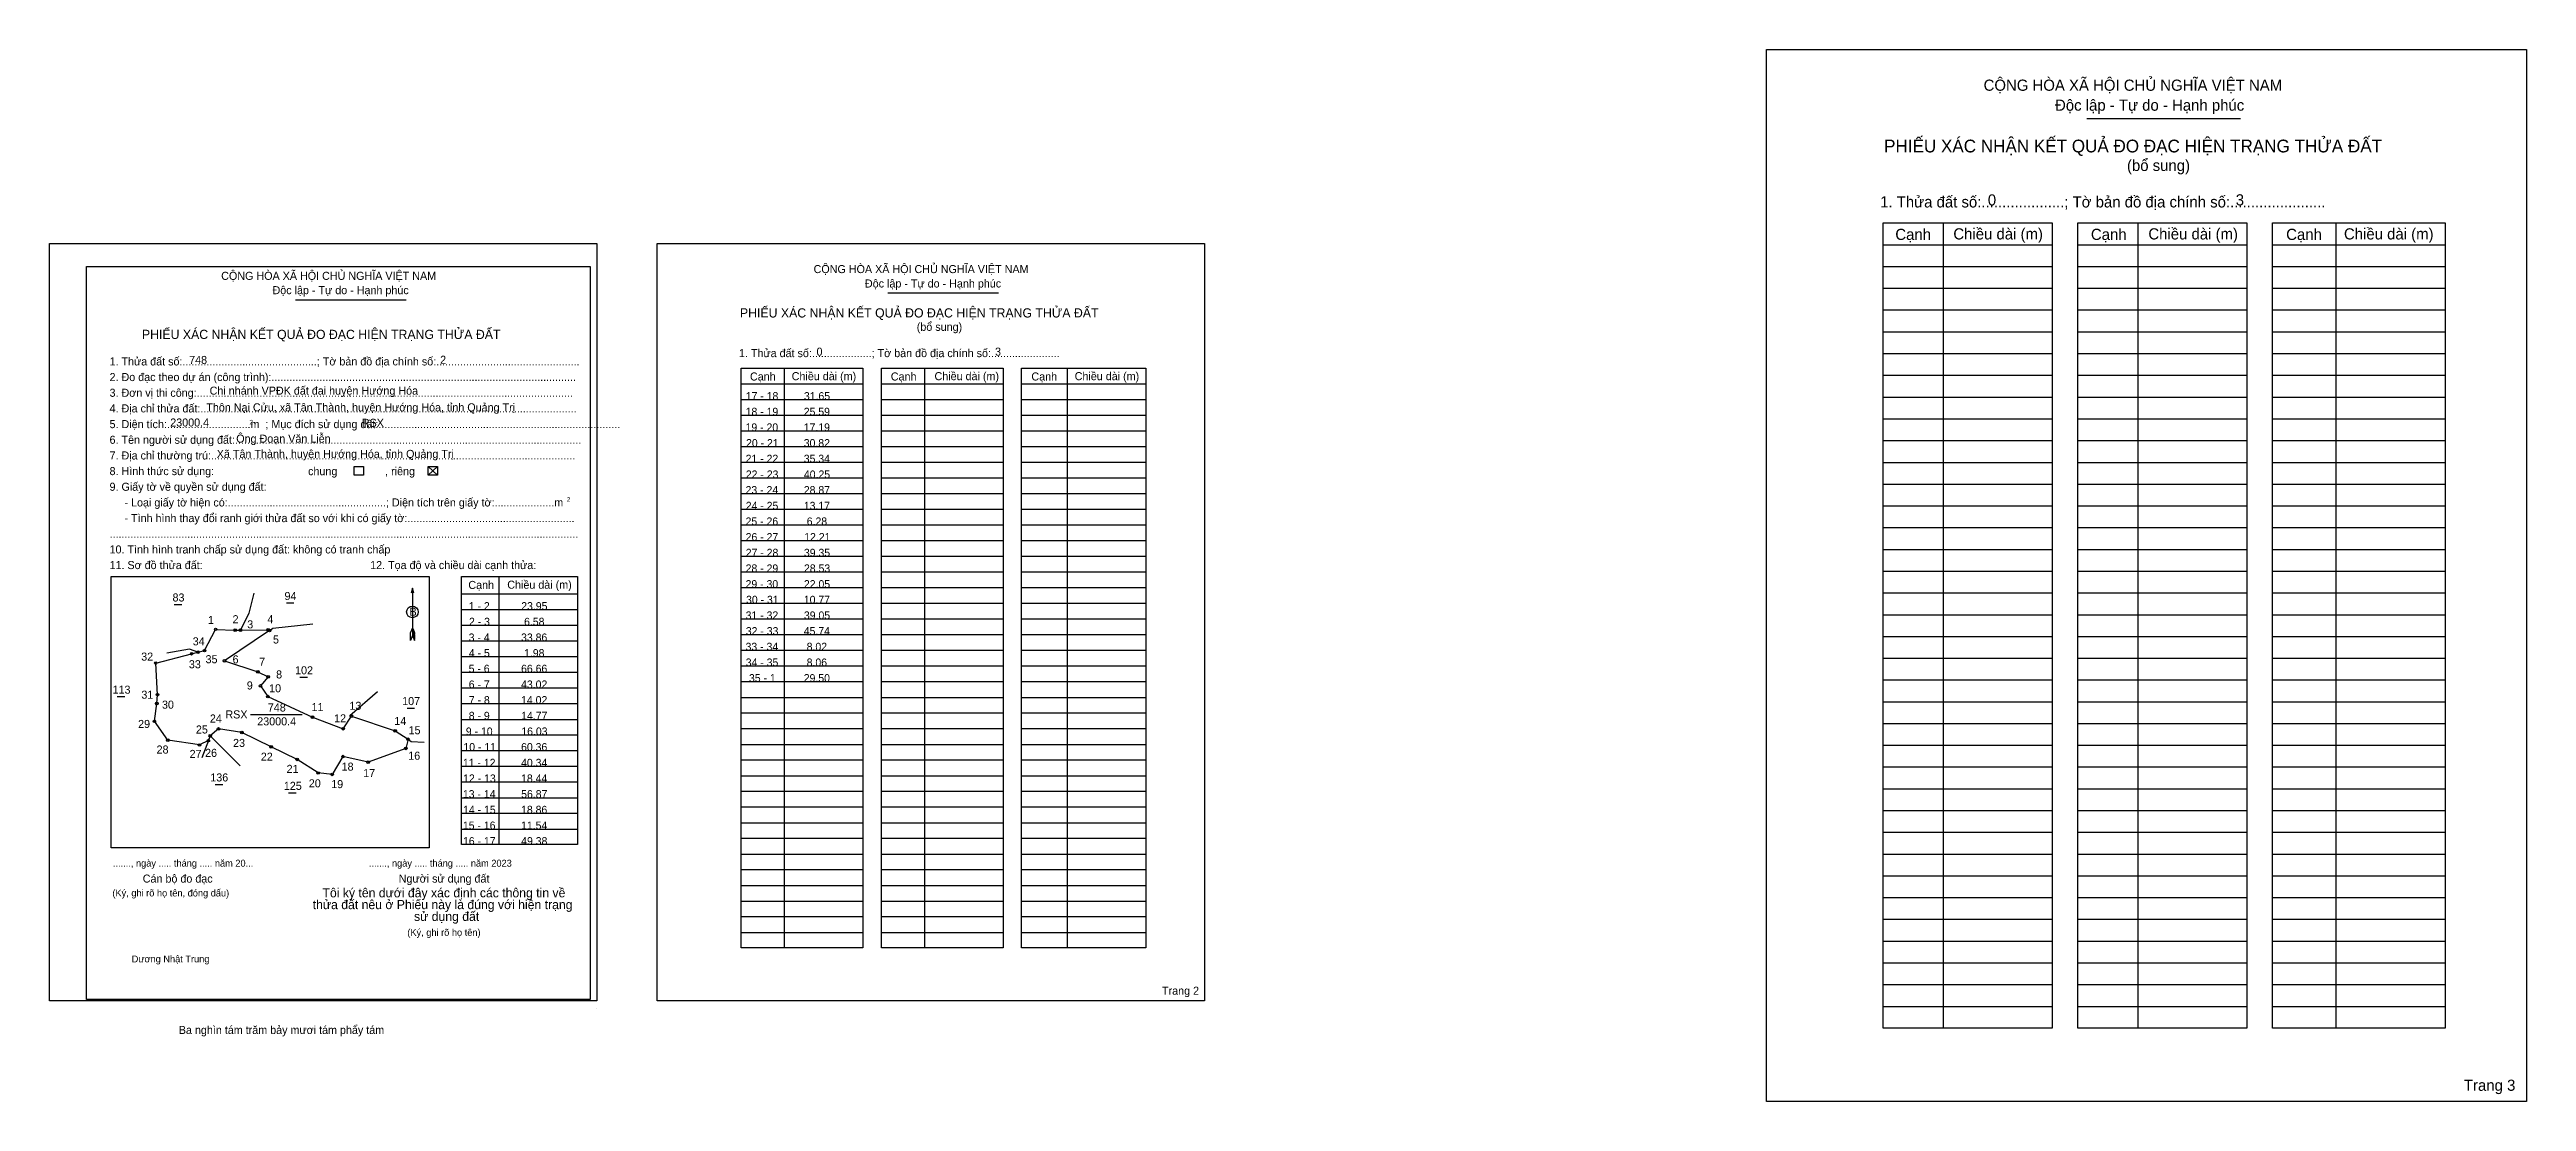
# Model space of a CAD drawing. Extents: x 540725 to 543769, y 1838164 to 1839456.
import ezdxf

# ---------------------------------------------------------------- set-up
doc = ezdxf.new("R2010")
doc.units = 0
for name, color, linetype in [('Level 1', 7, 'Continuous'), ('Level 10', 7, 'Continuous'), ('Level 11', 7, 'Continuous'), ('Level 13', 7, 'Continuous'), ('Level 2', 7, 'Continuous'), ('Level 27', 7, 'Continuous'), ('Level 3', 7, 'Continuous'), ('Level 36', 7, 'Continuous'), ('Level 48', 7, 'Continuous'), ('Level 50', 7, 'Continuous'), ('Level 52', 7, 'Continuous'), ('Level 6', 7, 'Continuous'), ('Level 9', 7, 'Continuous')]:
    doc.layers.add(name, color=color, linetype=linetype)

msp = doc.modelspace()

# ---------------------------------------------------------------- linework, layer by layer
at = {"layer": 'Level 1'}
for p, q in [((543228.9, 1839371.5), (543417.7, 1839371.5)), ((541471.8, 1839217.9), (541471.8, 1839217.9)), ((542978.6, 1839216.4), (543186.1, 1839216.4)), ((543052, 1839243.1), (543052, 1838254.2)), ((543217.8, 1839216.4), (543425.4, 1839216.4)), ((543291.3, 1839243.1), (543291.3, 1838254.2)), ((543457.1, 1839216.4), (543669.1, 1839216.4)), ((543535, 1839243.1), (543535, 1838254.2)), ((540724.9, 1839207.8), (540724.9, 1839207.8)), ((542978.6, 1839189.6), (543186.1, 1839189.6)), ((543217.8, 1839189.6), (543425.4, 1839189.6)), ((543457.1, 1839189.6), (543669.1, 1839189.6)), ((541755.2, 1839157.1), (541891.2, 1839157.1)), ((542978.6, 1839162.9), (543186.1, 1839162.9)), ((543217.8, 1839162.9), (543425.4, 1839162.9)), ((543457.1, 1839162.9), (543669.1, 1839162.9)), ((541027.2, 1839148.8), (541163.2, 1839148.8)), ((542978.6, 1839136.2), (543186.1, 1839136.2)), ((543217.8, 1839136.2), (543425.4, 1839136.2)), ((543457.1, 1839136.2), (543669.1, 1839136.2)), ((542978.6, 1839109.5), (543186.1, 1839109.5)), ((543217.8, 1839109.5), (543425.4, 1839109.5)), ((543457.1, 1839109.5), (543669.1, 1839109.5)), ((541627.9, 1839064.6), (541627.9, 1838352.7)), ((541800.2, 1839064.6), (541800.2, 1838352.7)), ((541975.7, 1839064.6), (541975.7, 1838352.7)), ((542978.6, 1839082.7), (543186.1, 1839082.7)), ((543217.8, 1839082.7), (543425.4, 1839082.7)), ((543457.1, 1839082.7), (543669.1, 1839082.7)), ((541575, 1839045.4), (541724.5, 1839045.4)), ((541747.3, 1839045.4), (541896.7, 1839045.4)), ((541919.5, 1839045.4), (542072.2, 1839045.4)), ((542978.6, 1839056), (543186.1, 1839056)), ((543217.8, 1839056), (543425.4, 1839056)), ((543457.1, 1839056), (543669.1, 1839056)), ((541575, 1839026.1), (541724.5, 1839026.1)), ((541575, 1839006.9), (541724.5, 1839006.9)), ((541747.3, 1839026.1), (541896.7, 1839026.1)), ((541747.3, 1839006.9), (541896.7, 1839006.9)), ((541919.5, 1839026.1), (542072.2, 1839026.1)), ((541919.5, 1839006.9), (542072.2, 1839006.9)), ((542978.6, 1839029.3), (543186.1, 1839029.3)), ((542978.6, 1839002.6), (543186.1, 1839002.6)), ((543217.8, 1839029.3), (543425.4, 1839029.3)), ((543217.8, 1839002.6), (543425.4, 1839002.6)), ((543457.1, 1839029.3), (543669.1, 1839029.3)), ((543457.1, 1839002.6), (543669.1, 1839002.6)), ((541575, 1838987.7), (541724.5, 1838987.7)), ((541747.3, 1838987.7), (541896.7, 1838987.7)), ((541919.5, 1838987.7), (542072.2, 1838987.7)), ((542978.6, 1838975.8), (543186.1, 1838975.8)), ((543217.8, 1838975.8), (543425.4, 1838975.8)), ((543457.1, 1838975.8), (543669.1, 1838975.8)), ((541190.1, 1838944), (541201.7, 1838933.3)), ((541190.1, 1838933.3), (541201.7, 1838944)), ((541575, 1838968.4), (541724.5, 1838968.4)), ((541575, 1838949.2), (541724.5, 1838949.2)), ((541747.3, 1838968.4), (541896.7, 1838968.4)), ((541747.3, 1838949.2), (541896.7, 1838949.2)), ((541919.5, 1838968.4), (542072.2, 1838968.4)), ((541919.5, 1838949.2), (542072.2, 1838949.2)), ((542978.6, 1838949.1), (543186.1, 1838949.1)), ((543217.8, 1838949.1), (543425.4, 1838949.1)), ((543457.1, 1838949.1), (543669.1, 1838949.1)), ((541575, 1838929.9), (541724.5, 1838929.9)), ((541747.3, 1838929.9), (541896.7, 1838929.9)), ((541919.5, 1838929.9), (542072.2, 1838929.9)), ((542978.6, 1838922.4), (543186.1, 1838922.4)), ((543217.8, 1838922.4), (543425.4, 1838922.4)), ((543457.1, 1838922.4), (543669.1, 1838922.4)), ((541575, 1838910.7), (541724.5, 1838910.7)), ((541575, 1838891.5), (541724.5, 1838891.5)), ((541747.3, 1838910.7), (541896.7, 1838910.7)), ((541747.3, 1838891.5), (541896.7, 1838891.5)), ((541919.5, 1838910.7), (542072.2, 1838910.7)), ((541919.5, 1838891.5), (542072.2, 1838891.5)), ((542978.6, 1838895.7), (543186.1, 1838895.7)), ((543217.8, 1838895.7), (543425.4, 1838895.7)), ((543457.1, 1838895.7), (543669.1, 1838895.7)), ((541575, 1838872.2), (541724.5, 1838872.2)), ((541575, 1838853), (541724.5, 1838853)), ((541747.3, 1838872.2), (541896.7, 1838872.2)), ((541747.3, 1838853), (541896.7, 1838853)), ((541919.5, 1838872.2), (542072.2, 1838872.2)), ((541919.5, 1838853), (542072.2, 1838853)), ((542978.6, 1838868.9), (543186.1, 1838868.9)), ((543217.8, 1838868.9), (543425.4, 1838868.9)), ((543457.1, 1838868.9), (543669.1, 1838868.9)), ((541575, 1838833.7), (541724.5, 1838833.7)), ((541747.3, 1838833.7), (541896.7, 1838833.7)), ((541919.5, 1838833.7), (542072.2, 1838833.7)), ((542978.6, 1838842.2), (543186.1, 1838842.2)), ((543217.8, 1838842.2), (543425.4, 1838842.2)), ((543457.1, 1838842.2), (543669.1, 1838842.2)), ((540800.6, 1838808.9), (540800.6, 1838808.9)), ((541170.8, 1838794.5), (541170.8, 1838736.3)), ((541277.2, 1838809), (541277.2, 1838479.6)), ((541575, 1838814.5), (541724.5, 1838814.5)), ((541575, 1838795.2), (541724.5, 1838795.2)), ((541747.3, 1838814.5), (541896.7, 1838814.5)), ((541747.3, 1838795.2), (541896.7, 1838795.2)), ((541919.5, 1838814.5), (542072.2, 1838814.5)), ((541919.5, 1838795.2), (542072.2, 1838795.2)), ((542978.6, 1838815.5), (543186.1, 1838815.5)), ((543217.8, 1838815.5), (543425.4, 1838815.5)), ((543457.1, 1838815.5), (543669.1, 1838815.5)), ((541231, 1838787.5), (541373.7, 1838787.5)), ((541231, 1838768.2), (541373.7, 1838768.2)), ((541575, 1838776), (541724.5, 1838776)), ((541747.3, 1838776), (541896.7, 1838776)), ((541919.5, 1838776), (542072.2, 1838776)), ((542978.6, 1838788.8), (543186.1, 1838788.8)), ((542978.6, 1838762), (543186.1, 1838762)), ((543217.8, 1838788.8), (543425.4, 1838788.8)), ((543217.8, 1838762), (543425.4, 1838762)), ((543457.1, 1838788.8), (543669.1, 1838788.8)), ((543457.1, 1838762), (543669.1, 1838762)), ((541168.3, 1838730.3), (541168.4, 1838740)), ((541170.8, 1838736.3), (541168.3, 1838730.3)), ((541170.8, 1838745.9), (541168.4, 1838740)), ((541170.8, 1838745.9), (541173.3, 1838740)), ((541170.8, 1838745.1), (541173.3, 1838739.1)), ((541170.8, 1838744.2), (541173.3, 1838738.3)), ((541170.8, 1838743.4), (541173.3, 1838737.4)), ((541170.8, 1838742.5), (541173.3, 1838736.5)), ((541170.8, 1838741.7), (541173.3, 1838735.7)), ((541170.8, 1838740.9), (541173.3, 1838734.8)), ((541170.8, 1838740), (541173.4, 1838733.9)), ((541170.8, 1838739.2), (541173.4, 1838733.1)), ((541170.8, 1838738.4), (541173.4, 1838732.2)), ((541170.8, 1838737.5), (541173.4, 1838731.4)), ((541170.8, 1838736.3), (541173.4, 1838730.3)), ((541173.4, 1838730.3), (541173.3, 1838740)), ((541231, 1838749), (541373.7, 1838749)), ((541231, 1838729.8), (541373.7, 1838729.8)), ((541575, 1838756.8), (541724.5, 1838756.8)), ((541575, 1838737.5), (541724.5, 1838737.5)), ((541747.3, 1838756.8), (541896.7, 1838756.8)), ((541747.3, 1838737.5), (541896.7, 1838737.5)), ((541919.5, 1838756.8), (542072.2, 1838756.8)), ((541919.5, 1838737.5), (542072.2, 1838737.5)), ((542978.6, 1838735.3), (543186.1, 1838735.3)), ((543217.8, 1838735.3), (543425.4, 1838735.3)), ((543457.1, 1838735.3), (543669.1, 1838735.3)), ((541231, 1838710.5), (541373.7, 1838710.5)), ((541575, 1838718.3), (541724.5, 1838718.3)), ((541575, 1838699), (541724.5, 1838699)), ((541747.3, 1838718.3), (541896.7, 1838718.3)), ((541747.3, 1838699), (541896.7, 1838699)), ((541919.5, 1838718.3), (542072.2, 1838718.3)), ((541919.5, 1838699), (542072.2, 1838699)), ((542978.6, 1838708.6), (543186.1, 1838708.6)), ((543217.8, 1838708.6), (543425.4, 1838708.6)), ((543457.1, 1838708.6), (543669.1, 1838708.6)), ((541231, 1838691.3), (541373.7, 1838691.3)), ((541231, 1838672), (541373.7, 1838672)), ((541575, 1838679.8), (541724.5, 1838679.8)), ((541747.3, 1838679.8), (541896.7, 1838679.8)), ((541919.5, 1838679.8), (542072.2, 1838679.8)), ((542978.6, 1838681.9), (543186.1, 1838681.9)), ((543217.8, 1838681.9), (543425.4, 1838681.9)), ((543457.1, 1838681.9), (543669.1, 1838681.9)), ((541231, 1838652.8), (541373.7, 1838652.8)), ((541575, 1838660.5), (541724.5, 1838660.5)), ((541575, 1838641.3), (541724.5, 1838641.3)), ((541747.3, 1838660.5), (541896.7, 1838660.5)), ((541747.3, 1838641.3), (541896.7, 1838641.3)), ((541919.5, 1838660.5), (542072.2, 1838660.5)), ((541919.5, 1838641.3), (542072.2, 1838641.3)), ((542978.6, 1838655.1), (543186.1, 1838655.1)), ((543217.8, 1838655.1), (543425.4, 1838655.1)), ((543457.1, 1838655.1), (543669.1, 1838655.1)), ((541231, 1838633.5), (541373.7, 1838633.5)), ((541231, 1838614.3), (541373.7, 1838614.3)), ((541575, 1838622.1), (541724.5, 1838622.1)), ((541747.3, 1838622.1), (541896.7, 1838622.1)), ((541919.5, 1838622.1), (542072.2, 1838622.1)), ((542978.6, 1838628.4), (543186.1, 1838628.4)), ((543217.8, 1838628.4), (543425.4, 1838628.4)), ((543457.1, 1838628.4), (543669.1, 1838628.4)), ((541231, 1838595.1), (541373.7, 1838595.1)), ((541575, 1838602.8), (541724.5, 1838602.8)), ((541575, 1838583.6), (541724.5, 1838583.6)), ((541747.3, 1838602.8), (541896.7, 1838602.8)), ((541747.3, 1838583.6), (541896.7, 1838583.6)), ((541919.5, 1838602.8), (542072.2, 1838602.8)), ((541919.5, 1838583.6), (542072.2, 1838583.6)), ((542978.6, 1838601.7), (543186.1, 1838601.7)), ((543217.8, 1838601.7), (543425.4, 1838601.7)), ((543457.1, 1838601.7), (543669.1, 1838601.7)), ((541231, 1838575.8), (541373.7, 1838575.8)), ((541231, 1838556.6), (541373.7, 1838556.6)), ((541575, 1838564.3), (541724.5, 1838564.3)), ((541747.3, 1838564.3), (541896.7, 1838564.3)), ((541919.5, 1838564.3), (542072.2, 1838564.3)), ((542978.6, 1838575), (543186.1, 1838575)), ((542978.6, 1838548.2), (543186.1, 1838548.2)), ((543217.8, 1838575), (543425.4, 1838575)), ((543217.8, 1838548.2), (543425.4, 1838548.2)), ((543457.1, 1838575), (543669.1, 1838575)), ((543457.1, 1838548.2), (543669.1, 1838548.2)), ((541231, 1838537.3), (541373.7, 1838537.3)), ((541231, 1838518.1), (541373.7, 1838518.1)), ((541575, 1838545.1), (541724.5, 1838545.1)), ((541575, 1838525.9), (541724.5, 1838525.9)), ((541747.3, 1838545.1), (541896.7, 1838545.1)), ((541747.3, 1838525.9), (541896.7, 1838525.9)), ((541919.5, 1838545.1), (542072.2, 1838545.1)), ((541919.5, 1838525.9), (542072.2, 1838525.9)), ((542978.6, 1838521.5), (543186.1, 1838521.5)), ((543217.8, 1838521.5), (543425.4, 1838521.5)), ((543457.1, 1838521.5), (543669.1, 1838521.5)), ((541231, 1838498.8), (541373.7, 1838498.8)), ((541575, 1838506.6), (541724.5, 1838506.6)), ((541575, 1838487.4), (541724.5, 1838487.4)), ((541747.3, 1838506.6), (541896.7, 1838506.6)), ((541747.3, 1838487.4), (541896.7, 1838487.4)), ((541919.5, 1838506.6), (542072.2, 1838506.6)), ((541919.5, 1838487.4), (542072.2, 1838487.4)), ((542978.6, 1838494.8), (543186.1, 1838494.8)), ((543217.8, 1838494.8), (543425.4, 1838494.8)), ((543457.1, 1838494.8), (543669.1, 1838494.8)), ((541191.4, 1838475.9), (541191.4, 1838475.9)), ((541575, 1838468.1), (541724.5, 1838468.1)), ((541747.3, 1838468.1), (541896.7, 1838468.1)), ((541919.5, 1838468.1), (542072.2, 1838468.1)), ((542978.6, 1838468.1), (543186.1, 1838468.1)), ((543217.8, 1838468.1), (543425.4, 1838468.1)), ((543457.1, 1838468.1), (543669.1, 1838468.1)), ((541575, 1838448.9), (541724.5, 1838448.9)), ((541575, 1838429.6), (541724.5, 1838429.6)), ((541747.3, 1838448.9), (541896.7, 1838448.9)), ((541747.3, 1838429.6), (541896.7, 1838429.6)), ((541919.5, 1838448.9), (542072.2, 1838448.9)), ((541919.5, 1838429.6), (542072.2, 1838429.6)), ((542978.6, 1838441.3), (543186.1, 1838441.3)), ((543217.8, 1838441.3), (543425.4, 1838441.3)), ((543457.1, 1838441.3), (543669.1, 1838441.3)), ((541575, 1838410.4), (541724.5, 1838410.4)), ((541747.3, 1838410.4), (541896.7, 1838410.4)), ((541919.5, 1838410.4), (542072.2, 1838410.4)), ((542978.6, 1838414.6), (543186.1, 1838414.6)), ((543217.8, 1838414.6), (543425.4, 1838414.6)), ((543457.1, 1838414.6), (543669.1, 1838414.6)), ((541575, 1838391.2), (541724.5, 1838391.2)), ((541575, 1838371.9), (541724.5, 1838371.9)), ((541747.3, 1838391.2), (541896.7, 1838391.2)), ((541747.3, 1838371.9), (541896.7, 1838371.9)), ((541919.5, 1838391.2), (542072.2, 1838391.2)), ((541919.5, 1838371.9), (542072.2, 1838371.9)), ((542978.6, 1838387.9), (543186.1, 1838387.9)), ((543217.8, 1838387.9), (543425.4, 1838387.9)), ((543457.1, 1838387.9), (543669.1, 1838387.9)), ((542978.6, 1838361.1), (543186.1, 1838361.1)), ((542978.6, 1838334.4), (543186.1, 1838334.4)), ((543217.8, 1838361.1), (543425.4, 1838361.1)), ((543217.8, 1838334.4), (543425.4, 1838334.4)), ((543457.1, 1838361.1), (543669.1, 1838361.1)), ((543457.1, 1838334.4), (543669.1, 1838334.4)), ((542978.6, 1838307.7), (543186.1, 1838307.7)), ((543217.8, 1838307.7), (543425.4, 1838307.7)), ((543457.1, 1838307.7), (543669.1, 1838307.7)), ((541397.3, 1838277.8), (541397.3, 1838277.8)), ((542144.2, 1838287.9), (542144.2, 1838287.9)), ((542978.6, 1838281), (543186.1, 1838281)), ((543217.8, 1838281), (543425.4, 1838281)), ((543457.1, 1838281), (543669.1, 1838281))]:
    msp.add_line(p, q, dxfattribs=at)
for points in [[(542978.6, 1839243.1), (543186.1, 1839243.1), (543186.1, 1838254.2), (542978.6, 1838254.2)], [(543217.8, 1839243.1), (543425.4, 1839243.1), (543425.4, 1838254.2), (543217.8, 1838254.2)], [(543457.1, 1839243.1), (543669.1, 1839243.1), (543669.1, 1838254.2), (543457.1, 1838254.2)], [(541575, 1839064.6), (541724.5, 1839064.6), (541724.5, 1838352.7), (541575, 1838352.7)], [(541747.3, 1839064.6), (541896.7, 1839064.6), (541896.7, 1838352.7), (541747.3, 1838352.7)], [(541919.5, 1839064.6), (542072.2, 1839064.6), (542072.2, 1838352.7), (541919.5, 1838352.7)], [(540800.6, 1838808.9), (541191.4, 1838808.9), (541191.4, 1838475.9), (540800.6, 1838475.9)], [(541231, 1838809), (541373.7, 1838809), (541373.7, 1838479.6), (541231, 1838479.6)]]:
    msp.add_lwpolyline(points, close=True, dxfattribs=at)
msp.add_lwpolyline([(541172.5, 1838788.3), (541170.8, 1838794.5), (541169.2, 1838788.3)], dxfattribs=at)
msp.add_circle((541170.8, 1838765.4), 7.1, dxfattribs=at)
at = {"layer": 'Level 10'}
for p, q in [((540970.2, 1838763.7), (540976.2, 1838788.5)), ((540999.2, 1838745.3), (541048.6, 1838750.8)), ((540896.7, 1838719.5), (540868.9, 1838714.6)), ((541093.8, 1838638.1), (541127.9, 1838667.8)), ((541169.5, 1838606.3), (541185.4, 1838605.5))]:
    msp.add_line(p, q, dxfattribs=at)
msp.add_lwpolyline([(540922.4, 1838613.2), (540920.1, 1838607.4), (540909.2, 1838602), (540870.3, 1838607.9), (540853.7, 1838631.1), (540856.7, 1838652.9), (540857.5, 1838663.7), (540855.3, 1838702.6), (540899.5, 1838714.1), (540907.3, 1838716), (540915.2, 1838717.9), (540929, 1838744), (540952.9, 1838743), (540959.5, 1838743.1), (540993.4, 1838743.4), (540995.2, 1838742.6), (540939.9, 1838705.3), (540980.8, 1838691.9), (540993.5, 1838685.8), (540984, 1838674.5), (540993.1, 1838661.4), (541048, 1838636.2), (541085.8, 1838622), (541095.8, 1838637.4), (541149.8, 1838619.4), (541165.5, 1838609), (541162.8, 1838597.8), (541116.4, 1838580.8), (541085.5, 1838587.7), (541072.1, 1838565.9), (541055, 1838567.6), (541029.1, 1838584.3), (540997.3, 1838599.7), (540961.1, 1838617.3), (540932.5, 1838621.7)], close=True, dxfattribs=at)
at = {"layer": 'Level 11'}
for centre in [(540929, 1838744), (540952.9, 1838743), (540959.5, 1838743.1), (540993.4, 1838743.4), (540995.2, 1838742.6), (540855.3, 1838702.6), (540899.5, 1838714.1), (540907.3, 1838716), (540915.2, 1838717.9), (540939.9, 1838705.3), (540980.8, 1838691.9), (540984, 1838674.5), (540993.5, 1838685.8), (540856.7, 1838652.9), (540857.5, 1838663.7), (540993.1, 1838661.4), (541048, 1838636.2), (541095.8, 1838637.4), (540853.7, 1838631.1), (540870.3, 1838607.9), (540920.1, 1838607.4), (540922.4, 1838613.2), (540922.4, 1838613.2), (540932.5, 1838621.7), (540961.1, 1838617.3), (541085.8, 1838622), (541149.8, 1838619.4), (541165.5, 1838609), (540909.2, 1838602), (540997.3, 1838599.7), (541029.1, 1838584.3), (541085.5, 1838587.7), (541116.4, 1838580.8), (541162.8, 1838597.8), (541055, 1838567.6), (541072.1, 1838565.9)]:
    msp.add_circle(centre, 1.6, dxfattribs=at)
at = {"layer": 'Level 2'}
for points in [[(542835.2, 1839456), (543769.1, 1839456), (543769.1, 1838164.3), (542835.2, 1838164.3)], [(540724.8, 1839217.7), (541397.3, 1839217.7), (541397.3, 1838287.7), (540724.8, 1838287.7)], [(541471.8, 1839217.9), (542144.2, 1839217.9), (542144.2, 1838287.9), (541471.8, 1838287.9)]]:
    msp.add_lwpolyline(points, close=True, dxfattribs=at)
at = {"layer": 'Level 27'}
for p, q in [((540959.5, 1838743.1), (540970.2, 1838763.7)), ((540995.2, 1838742.6), (540999.2, 1838745.3)), ((540907.3, 1838716), (540896.7, 1838719.5)), ((541095.8, 1838637.4), (541093.8, 1838638.1)), ((540920.1, 1838607.4), (540912, 1838586.3)), ((540922.4, 1838613.2), (540959, 1838576.2)), ((541165.5, 1838609), (541169.5, 1838606.3))]:
    msp.add_line(p, q, dxfattribs=at)
at = {"layer": 'Level 3'}
msp.add_lwpolyline([(540770.3, 1839189.8), (541389.3, 1839189.8), (541389.3, 1838289.4), (540770.3, 1838289.4)], close=True, dxfattribs=at)
at = {"layer": 'Level 50'}
for points in [[(541099.3, 1838944), (541110.8, 1838944), (541110.8, 1838933.3), (541099.3, 1838933.3)], [(541190.1, 1838944), (541201.7, 1838944), (541201.7, 1838933.3), (541190.1, 1838933.3)]]:
    msp.add_lwpolyline(points, close=True, dxfattribs=at)
at = {"layer": 'Level 9'}
for p, q in [((540878.1, 1838774.7), (540887.3, 1838774.7)), ((541016, 1838776.5), (541025.2, 1838776.5)), ((541032.6, 1838685.3), (541041.9, 1838685.3)), ((540808.1, 1838661.5), (540817.3, 1838661.5)), ((540971.8, 1838639.6), (541035.4, 1838639.6)), ((541164.2, 1838647.4), (541173.4, 1838647.4)), ((540928.5, 1838553.6), (540937.7, 1838553.6)), ((541018.7, 1838543.3), (541027.9, 1838543.3))]:
    msp.add_line(p, q, dxfattribs=at)

# ---------------------------------------------------------------- texts
at = {"layer": 'Level 1'}
for s, height, p in [('CỘNG HÒA XÃ HỘI CHỦ NGHĨA VIỆT NAM', 13.718, (543101.9, 1839405.4)), ('Độc lập - Tự do - Hạnh phúc', 13.718, (543189.7, 1839380.9)), ('PHIẾU XÁC NHẬN KẾT QUẢ ĐO ĐẠC HIỆN TRẠNG THỬA ĐẤT', 15.68, (542979.6, 1839329.7)), ('(bổ sung)', 13.72, (543278.1, 1839306.9)), ('1. Thửa đất số:....................; Tờ bản đồ địa chính số:.......................', 13.718, (542974.7, 1839262.1)), ('Cạnh', 13.72, (542993.4, 1839222.2)), ('Chiều dài (m)', 13.718, (543064.7, 1839222.8)), ('Cạnh', 13.72, (543233.8, 1839222.2)), ('Chiều dài (m)', 13.718, (543304.4, 1839222.8)), ('Cạnh', 13.72, (543473.8, 1839222.2)), ('Chiều dài (m)', 13.718, (543544.8, 1839222.8)), ('CỘNG HÒA XÃ HỘI CHỦ NGHĨA VIỆT NAM', 9.877, (540935.8, 1839173.2)), ('CỘNG HÒA XÃ HỘI CHỦ NGHĨA VIỆT NAM', 9.877, (541663.9, 1839181.5)), ('Độc lập - Tự do - Hạnh phúc', 9.877, (540998.9, 1839155.6)), ('Độc lập - Tự do - Hạnh phúc', 9.877, (541727, 1839163.8)), ('PHIẾU XÁC NHẬN KẾT QUẢ ĐO ĐẠC HIỆN TRẠNG THỬA ĐẤT', 11.289, (541573.4, 1839127)), ('PHIẾU XÁC NHẬN KẾT QUẢ ĐO ĐẠC HIỆN TRẠNG THỬA ĐẤT', 11.289, (540838.4, 1839100.6)), ('(bổ sung)', 9.88, (541790.7, 1839110.6)), ('1. Thửa đất số:.............................................; Tờ bản đồ địa chính số:................................................', 9.8771, (540798.6, 1839068.1)), ('1. Thửa đất số:....................; Tờ bản đồ địa chính số:.......................', 9.877, (541572.2, 1839078.3)), ('3. Đơn vị thi công:..............................................................................................................................', 9.8771, (540798.6, 1839029.6)), ('2. Đo đạc theo dự án (công trình):......................................................................................................', 9.8771, (540798.6, 1839048.9)), ('Cạnh', 9.88, (541585.7, 1839049.6)), ('Chiều dài (m)', 9.877, (541637, 1839050)), ('Cạnh', 9.88, (541758.8, 1839049.6)), ('Chiều dài (m)', 9.877, (541812.5, 1839050)), ('Cạnh', 9.88, (541931.6, 1839049.6)), ('Chiều dài (m)', 9.877, (541984.8, 1839050)), ('4. Địa chỉ thửa đất:..............................................................................................................................', 9.8771, (540798.6, 1839010.4)), ('5. Diện tích:............................m  ; Mục đích sử dụng đất:.................................................................................', 9.8771, (540798.6, 1838991.1)), ('6. Tên người sử dụng đất:....................................................................................................................', 9.8771, (540798.6, 1838971.9)), ('2', 5.64, (540970.5, 1838995.6)), ('7. Địa chỉ thường trú:..........................................................................................................................', 9.8771, (540798.6, 1838952.6)), ('chung                , riêng', 9.877, (541042.6, 1838933.3)), ('9. Giấy tờ về quyền sử dụng đất:', 9.877, (540798.6, 1838914.2)), ('     - Loại giấy tờ hiện có:.....................................................; Diện tích trên giấy tờ:....................m', 9.8771, (540798.6, 1838894.9)), ('     - Tình hình thay đổi ranh giới thửa đất so với khi có giấy tờ:........................................................', 9.8771, (540798.6, 1838875.7)), ('2', 5.64, (541360.6, 1838900.7)), ('.............................................................................................................................................................', 9.8771, (540798.6, 1838856.4)), ('10. Tình hình tranh chấp sử dụng đất: không có tranh chấp', 9.877, (540798.6, 1838837.2)), ('11. Sơ đồ thửa đất:', 9.877, (540798.6, 1838818)), ('12. Tọa độ và chiều dài cạnh thửa:', 9.877, (541118.9, 1838818)), ('Cạnh', 9.88, (541239.6, 1838793.6)), ('Chiều dài (m)', 9.877, (541287.4, 1838793.9)), ('B', 9.88, (541167.3, 1838760.7)), ('......., ngày ..... tháng ..... năm 20...', 8.467, (540802.8, 1838452.6)), ('......., ngày ..... tháng ..... năm 2023', 8.467, (541117.4, 1838452.6)), ('(Ký, ghi rõ họ tên, đóng dấu)', 8.467, (540802.1, 1838416)), ('Cán bộ đo đạc', 9.877, (540839.4, 1838433)), ('Tôi ký tên dưới đây xác định các thông tin về', 11.224, (541060.3, 1838414.9)), ('Người sử dụng đất', 9.877, (541154, 1838433)), ('thửa đất nêu ở Phiếu này là đúng với hiện trạng', 11.224, (541048.3, 1838400.4)), ('sử dụng đất', 11.224, (541172.8, 1838385.9)), ('(Ký, ghi rõ họ tên)', 8.467, (541164.6, 1838367.6)), ('Dương Nhật Trung', 8.467, (540825.8, 1838335)), ('Trang 2', 9.88, (542092.1, 1838295.3)), ('Trang 3', 13.72, (543692.2, 1838177.3))]:
    msp.add_text(s, height=height, dxfattribs=at).set_placement(p)
at = {"layer": 'Level 13'}
for s, p in [('RSX', (540941, 1838634.6)), ('748', (540993.1, 1838643.1)), ('23000.4', (540980.1, 1838626.1))]:
    msp.add_text(s, height=9.88, dxfattribs=at).set_placement(p)
at = {"layer": 'Level 36'}
for s, p in [('94', (541013.6, 1838780)), ('83', (540876, 1838778.2)), ('102', (541026.6, 1838688.8)), ('113', (540802.3, 1838665)), ('107', (541158.2, 1838651)), ('136', (540922.4, 1838557.2)), ('125', (541012.8, 1838546.9))]:
    msp.add_text(s, height=9.88, dxfattribs=at).set_placement(p)
at = {"layer": 'Level 48'}
msp.add_text('8. Hình thức sử dụng:', height=9.877, dxfattribs=at).set_placement((540798.6, 1838933.4))
at = {"layer": 'Level 52'}
for s, p in [('17 - 18', (541580.5, 1839025.7)), ('31.65', (541652, 1839025.7)), ('18 - 19', (541580.4, 1839006.5)), ('25.59', (541651.8, 1839006.5)), ('19 - 20', (541580.3, 1838987.3)), ('20 - 21', (541580.9, 1838968)), ('30.82', (541651.8, 1838968)), ('17.19', (541651.8, 1838987.3)), ('21 - 22', (541580.4, 1838948.8)), ('35.34', (541651.8, 1838948.8)), ('23 - 24', (541580.3, 1838910.3)), ('22 - 23', (541580.6, 1838929.5)), ('40.25', (541652, 1838929.5)), ('28.87', (541651.9, 1838910.3)), ('25 - 26', (541580.3, 1838871.8)), ('24 - 25', (541580.5, 1838891)), ('13.17', (541651.9, 1838891)), ('6.28', (541655.5, 1838871.8)), ('26 - 27', (541580.4, 1838852.6)), ('12.21', (541652.4, 1838852.6)), ('28 - 29', (541580.4, 1838814.1)), ('27 - 28', (541580.5, 1838833.3)), ('39.35', (541652, 1838833.3)), ('28.53', (541652.1, 1838814.1)), ('29 - 30', (541580.3, 1838794.8)), ('22.05', (541652, 1838794.8)), ('1 - 2', (541240.1, 1838767.8)), ('23.95', (541304.6, 1838767.8)), ('31 - 32', (541580.4, 1838756.4)), ('30 - 31', (541580.9, 1838775.6)), ('39.05', (541652, 1838756.4)), ('10.77', (541651.9, 1838775.6)), ('3 - 4', (541240, 1838729.3)), ('2 - 3', (541240.4, 1838748.6)), ('33.86', (541304.4, 1838729.3)), ('6.58', (541308.1, 1838748.6)), ('32 - 33', (541580.6, 1838737.1)), ('45.74', (541651.8, 1838737.1)), ('4 - 5', (541240.2, 1838710.1)), ('5 - 6', (541240, 1838690.9)), ('66.66', (541304.4, 1838690.9)), ('1.98', (541308.1, 1838710.1)), ('33 - 34', (541580.3, 1838717.9)), ('34 - 35', (541580.5, 1838698.6)), ('8.06', (541655.4, 1838698.6)), ('8.02', (541655.4, 1838717.9)), ('6 - 7', (541240.1, 1838671.6)), ('43.02', (541304.4, 1838671.6)), ('35 - 1', (541584.5, 1838679.4)), ('29.50', (541651.8, 1838679.4)), ('8 - 9', (541240.1, 1838633.1)), ('7 - 8', (541240.2, 1838652.4)), ('14.02', (541304.4, 1838652.4)), ('14.77', (541304.5, 1838633.1)), ('9 - 10', (541236.5, 1838613.9)), ('16.03', (541304.7, 1838613.9)), ('11 - 12', (541232.9, 1838575.4)), ('10 - 11', (541233.5, 1838594.7)), ('40.34', (541304.4, 1838575.4)), ('60.36', (541304.4, 1838594.7)), ('13 - 14', (541232.9, 1838536.9)), ('12 - 13', (541233.2, 1838556.2)), ('56.87', (541304.5, 1838536.9)), ('18.44', (541304.4, 1838556.2)), ('14 - 15', (541233.1, 1838517.7)), ('18.86', (541304.4, 1838517.7)), ('15 - 16', (541232.9, 1838498.4)), ('16 - 17', (541233, 1838479.2)), ('49.38', (541304.5, 1838479.2)), ('11.54', (541304.4, 1838498.4))]:
    msp.add_text(s, height=9.62, dxfattribs=at).set_placement(p)
at = {"layer": 'Level 6'}
for s, height, p in [('0', 13.7, (543107.1, 1839264.5)), ('3', 13.7, (543411.8, 1839264.6)), ('748', 9.88, (540896.4, 1839069.9)), ('2', 9.88, (541204.9, 1839070.1)), ('0', 9.88, (541667.5, 1839080.1)), ('3', 9.88, (541886.9, 1839080.1)), ('Chi nhánh VPĐK đất đai huyện Hướng Hóa', 9.878, (540921.6, 1839032.2)), ('23000.4', 9.88, (540873.2, 1838993.1)), ('Thôn Nại Cửu, xã Tân Thành, huyện Hướng Hóa, tỉnh Quảng Trị', 9.878, (540917.5, 1839011.7)), ('RSX', 9.88, (541108.6, 1838992.7)), ('Ông Đoạn Văn Liễn', 9.878, (540954.3, 1838973.3)), ('Xã Tân Thành, huyện Hướng Hóa, tỉnh Quảng Trị', 9.878, (540930.4, 1838954.5)), ('Ba nghìn tám trăm bảy mươi tám phẩy tám', 9.878, (540883.7, 1838247.1))]:
    msp.add_text(s, height=height, dxfattribs=at).set_placement(p)
at = {"layer": 'Level 9'}
for s, p in [('1', (540919.6, 1838750.6)), ('2', (540949.8, 1838751.5)), ('4', (540992.6, 1838751.6)), ('34', (540900.8, 1838724.4)), ('3', (540967.8, 1838745.2)), ('5', (540999.5, 1838726.6)), ('32', (540837.5, 1838705.6)), ('33', (540896.1, 1838696.2)), ('35', (540916.6, 1838702.4)), ('6', (540949.8, 1838702.2)), ('7', (540982.5, 1838699.4)), ('31', (540837.7, 1838658.8)), ('9', (540967.3, 1838670.2)), ('10', (540994.7, 1838666.7)), ('8', (541003.3, 1838683.7)), ('30', (540863, 1838646.6)), ('24', (540921.9, 1838629.6)), ('11', (541046.8, 1838643.6)), ('12', (541074.6, 1838629.8)), ('13', (541093.4, 1838645.2)), ('29', (540833.7, 1838622.9)), ('25', (540904.7, 1838616.1)), ('23', (540950.4, 1838599.6)), ('14', (541148.6, 1838626.5)), ('15', (541166.1, 1838615.2)), ('28', (540856.4, 1838591.5)), ('27', (540897, 1838586.1)), ('26', (540916, 1838587.4)), ('22', (540984.5, 1838582.7)), ('21', (541016.2, 1838567.7)), ('18', (541083.8, 1838570.5)), ('16', (541165.7, 1838583.9)), ('20', (541043.5, 1838550)), ('19', (541071, 1838549)), ('17', (541110.3, 1838562.5))]:
    msp.add_text(s, height=9.88, dxfattribs=at).set_placement(p)

doc.saveas('drawing.dxf')
